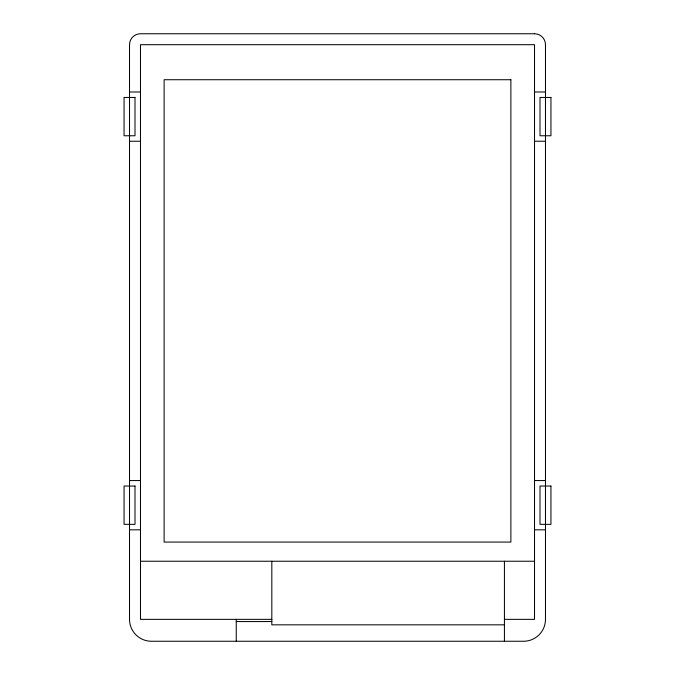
<?xml version="1.0" encoding="UTF-8"?>
<svg xmlns="http://www.w3.org/2000/svg" width="675" height="675" viewBox="0 0 675 675"><rect width="100%" height="100%" fill="white"/><g stroke="black" fill="none" stroke-linecap="round" stroke-linejoin="round"><path stroke-width="1.01" d="M129.524 91.986L140.476 91.986M534.524 91.986L545.476 91.986M129.524 141.235L140.476 141.235M534.524 141.235L545.476 141.235M129.524 480.566L140.476 480.566M534.524 480.566L545.476 480.566M129.524 529.824L140.476 529.824M534.524 529.824L545.476 529.824M140.476 561.237L534.524 561.237M271.823 619.355L140.476 619.355L140.476 44.693L534.524 44.693L534.524 619.355L504.428 619.355M236.25 621.548L271.823 621.548M504.428 624.831L271.823 624.831L271.823 561.237M504.428 561.237L504.428 641.25M236.25 619.355L236.25 641.25M534.524 33.75L140.476 33.75A10.943 10.943 0 0 0 129.524 44.693L129.524 619.355A21.895 21.895 0 0 0 151.419 641.25L523.581 641.25A21.895 21.895 0 0 0 545.476 619.355L545.476 44.693A10.943 10.943 0 0 0 534.524 33.75M510.882 79.726L164.118 79.726L164.118 542.076L510.882 542.076L510.882 79.726M135 97.453L124.057 97.453L124.057 135.768L135 135.768L135 97.453M550.943 97.453L540 97.453L540 135.768L550.943 135.768L550.943 97.453M135 486.034L124.057 486.034L124.057 524.348L135 524.348L135 486.034M550.943 486.034L540 486.034L540 524.348L550.943 524.348L550.943 486.034"/></g></svg>
